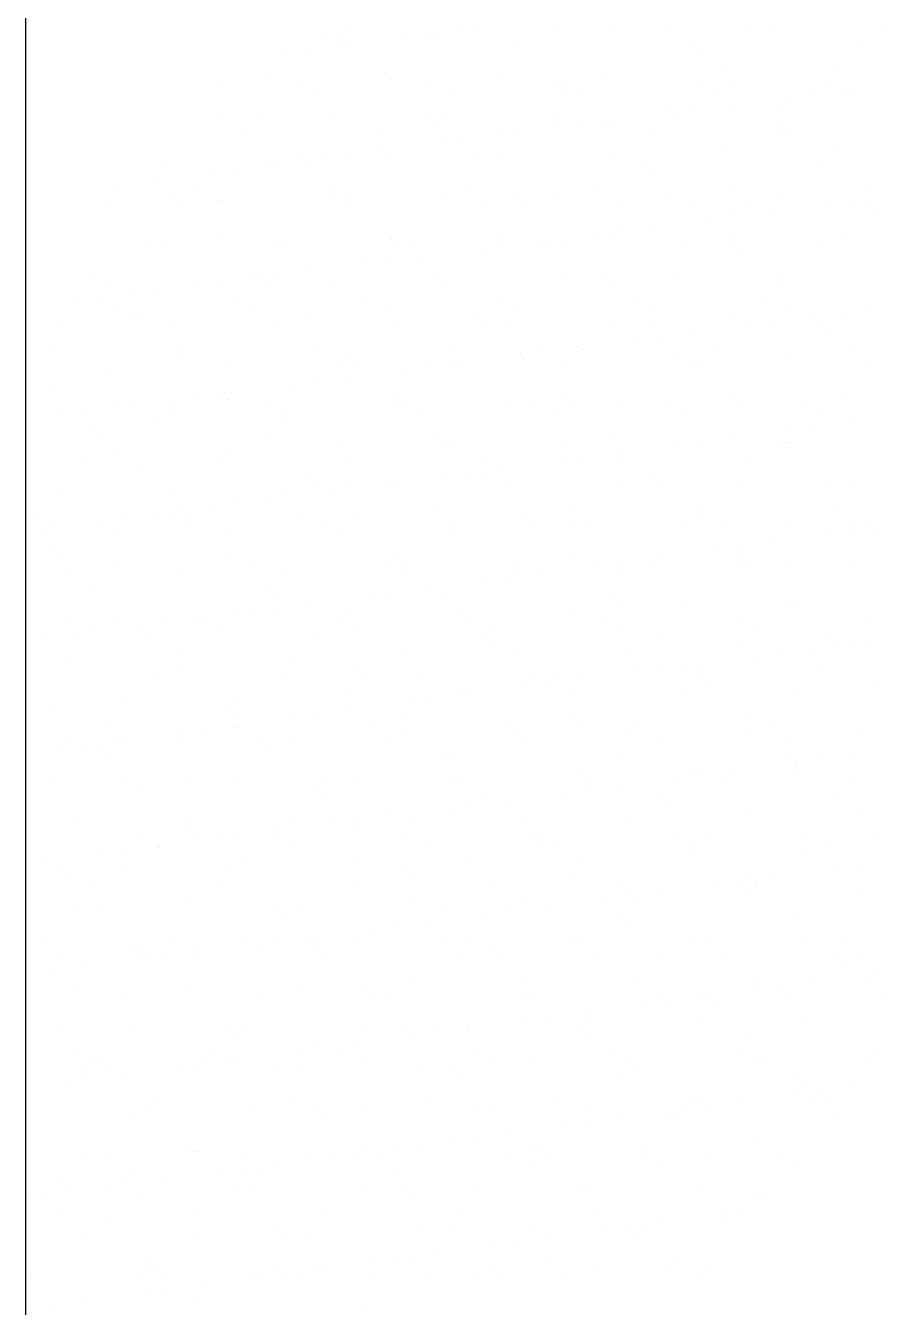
# Model space of a CAD drawing. Header units: inches. Extents: x 8.4 to 50.9, y 14.4 to 39.2.
# Drawn here: x 10.7714 to 10.8711, y 25.8991 to 26.0485 of the extents above; entities that cross this region are included whole.
import ezdxf

# ---------------------------------------------------------------- set-up
doc = ezdxf.new("R2010")
doc.units = ezdxf.units.IN
doc.header["$MEASUREMENT"] = 0
doc.layers.add('02', color=2, linetype='Continuous')

msp = doc.modelspace()

# ---------------------------------------------------------------- linework, layer by layer
at = {"layer": '02'}
for p, q in [((10.7714, 26.34505), (10.7714, 25.7515)), ((10.80663, 26.04761), (10.80663, 26.04761)), ((10.80882, 26.04828), (10.80882, 26.04828)), ((10.81532, 26.04722), (10.81532, 26.04722)), ((10.81792, 26.04757), (10.81792, 26.04757)), ((10.81942, 26.04755), (10.81942, 26.04755)), ((10.82198, 26.0481), (10.82198, 26.0481)), ((10.82439, 26.04831), (10.82439, 26.04831)), ((10.83293, 26.04803), (10.83293, 26.04803)), ((10.83996, 26.04834), (10.83996, 26.04834)), ((10.84601, 26.0482), (10.84601, 26.0482)), ((10.85553, 26.04836), (10.85553, 26.04836)), ((10.85881, 26.04814), (10.85881, 26.04814)), ((10.8711, 26.04839), (10.8711, 26.04839)), ((10.80446, 26.04579), (10.80446, 26.04579)), ((10.80843, 26.0471), (10.80843, 26.0471)), ((10.80853, 26.04633), (10.80853, 26.04633)), ((10.80935, 26.04626), (10.80935, 26.04626)), ((10.82874, 26.04666), (10.82874, 26.04666)), ((10.84874, 26.04649), (10.84874, 26.04649)), ((10.84966, 26.04564), (10.84966, 26.04564)), ((10.86904, 26.04605), (10.86904, 26.04605)), ((10.80186, 26.04545), (10.80186, 26.04545)), ((10.81339, 26.04292), (10.81339, 26.04292)), ((10.82648, 26.04309), (10.82648, 26.04309)), ((10.83927, 26.04303), (10.83927, 26.04303)), ((10.85278, 26.04351), (10.85278, 26.04351)), ((10.86586, 26.04368), (10.86586, 26.04368)), ((10.79432, 26.04187), (10.79432, 26.04187)), ((10.79989, 26.04243), (10.79989, 26.04243)), ((10.80316, 26.04194), (10.80316, 26.04194)), ((10.8137, 26.04227), (10.8137, 26.04227)), ((10.81873, 26.04197), (10.81873, 26.04197)), ((10.83371, 26.0421), (10.83371, 26.0421)), ((10.8343, 26.04199), (10.8343, 26.04199)), ((10.83463, 26.04125), (10.83463, 26.04125)), ((10.84987, 26.04202), (10.84987, 26.04202)), ((10.85401, 26.04166), (10.85401, 26.04166)), ((10.86544, 26.04205), (10.86544, 26.04205)), ((10.80526, 26.04059), (10.80526, 26.04059)), ((10.82084, 26.04062), (10.82084, 26.04062)), ((10.83641, 26.04065), (10.83641, 26.04065)), ((10.85198, 26.04068), (10.85198, 26.04068)), ((10.8603, 26.0402), (10.8603, 26.0402)), ((10.86291, 26.04054), (10.86291, 26.04054)), ((10.86697, 26.04108), (10.86697, 26.04108)), ((10.86755, 26.04071), (10.86755, 26.04071)), ((10.83324, 26.0384), (10.83324, 26.0384)), ((10.84633, 26.03857), (10.84633, 26.03857)), ((10.84684, 26.03843), (10.84684, 26.03843)), ((10.84945, 26.03877), (10.84945, 26.03877)), ((10.85351, 26.03931), (10.85351, 26.03931)), ((10.85912, 26.03851), (10.85912, 26.03851)), ((10.79386, 26.03781), (10.79386, 26.03781)), ((10.79867, 26.03788), (10.79867, 26.03788)), ((10.80695, 26.03797), (10.80695, 26.03797)), ((10.81868, 26.03771), (10.81868, 26.03771)), ((10.8196, 26.03687), (10.8196, 26.03687)), ((10.81974, 26.03791), (10.81974, 26.03791)), ((10.83339, 26.03666), (10.83339, 26.03666)), ((10.83599, 26.037), (10.83599, 26.037)), ((10.83898, 26.03727), (10.83898, 26.03727)), ((10.84005, 26.03753), (10.84005, 26.03753)), ((10.85899, 26.0371), (10.85899, 26.0371)), ((10.79728, 26.03573), (10.79728, 26.03573)), ((10.81286, 26.03576), (10.81286, 26.03576)), ((10.82253, 26.03523), (10.82253, 26.03523)), ((10.82659, 26.03576), (10.82659, 26.03576)), ((10.82843, 26.03579), (10.82843, 26.03579)), ((10.844, 26.03582), (10.844, 26.03582)), ((10.85957, 26.03584), (10.85957, 26.03584)), ((10.85991, 26.03625), (10.85991, 26.03625)), ((10.81314, 26.03399), (10.81314, 26.03399)), ((10.81993, 26.03488), (10.81993, 26.03488)), ((10.85309, 26.03388), (10.85309, 26.03388)), ((10.86618, 26.03405), (10.86618, 26.03405)), ((10.78741, 26.03286), (10.78741, 26.03286)), ((10.79968, 26.03222), (10.79968, 26.03222)), ((10.8002, 26.0328), (10.8002, 26.0328)), ((10.80365, 26.03332), (10.80365, 26.03332)), ((10.80457, 26.03248), (10.80457, 26.03248)), ((10.80647, 26.03311), (10.80647, 26.03311)), ((10.80907, 26.03346), (10.80907, 26.03346)), ((10.81371, 26.03329), (10.81371, 26.03329)), ((10.82395, 26.03288), (10.82395, 26.03288)), ((10.8268, 26.03345), (10.8268, 26.03345)), ((10.83959, 26.03339), (10.83959, 26.03339)), ((10.84396, 26.03271), (10.84396, 26.03271)), ((10.86426, 26.03227), (10.86426, 26.03227)), ((10.79301, 26.03134), (10.79301, 26.03134)), ((10.79561, 26.03168), (10.79561, 26.03168)), ((10.84488, 26.03186), (10.84488, 26.03186)), ((10.78215, 26.02991), (10.78215, 26.02991)), ((10.78622, 26.03045), (10.78622, 26.03045)), ((10.79162, 26.02939), (10.79162, 26.02939)), ((10.80719, 26.02942), (10.80719, 26.02942)), ((10.82277, 26.02945), (10.82277, 26.02945)), ((10.83834, 26.02947), (10.83834, 26.02947)), ((10.85391, 26.0295), (10.85391, 26.0295)), ((10.86948, 26.02953), (10.86948, 26.02953)), ((10.78067, 26.02769), (10.78067, 26.02769)), ((10.78862, 26.02893), (10.78862, 26.02893)), ((10.78954, 26.02809), (10.78954, 26.02809)), ((10.79373, 26.02805), (10.79373, 26.02805)), ((10.79417, 26.02817), (10.79417, 26.02817)), ((10.80726, 26.02834), (10.80726, 26.02834)), ((10.80892, 26.02849), (10.80892, 26.02849)), ((10.8093, 26.02807), (10.8093, 26.02807)), ((10.82005, 26.02828), (10.82005, 26.02828)), ((10.82487, 26.0281), (10.82487, 26.0281)), ((10.82893, 26.02832), (10.82893, 26.02832)), ((10.83356, 26.02877), (10.83356, 26.02877)), ((10.84044, 26.02813), (10.84044, 26.02813)), ((10.84664, 26.02893), (10.84664, 26.02893)), ((10.84923, 26.02788), (10.84923, 26.02788)), ((10.85601, 26.02816), (10.85601, 26.02816)), ((10.85944, 26.02887), (10.85944, 26.02887)), ((10.86491, 26.02786), (10.86491, 26.02786)), ((10.86752, 26.0282), (10.86752, 26.0282)), ((10.86924, 26.02771), (10.86924, 26.02771)), ((10.82985, 26.02748), (10.82985, 26.02748)), ((10.85406, 26.02643), (10.85406, 26.02643)), ((10.85812, 26.02697), (10.85812, 26.02697)), ((10.87016, 26.02686), (10.87016, 26.02686)), ((10.84466, 26.0252), (10.84466, 26.0252)), ((10.85145, 26.02609), (10.85145, 26.02609)), ((10.78773, 26.02323), (10.78773, 26.02323)), ((10.79389, 26.0241), (10.79389, 26.0241)), ((10.80132, 26.02321), (10.80132, 26.02321)), ((10.8139, 26.02393), (10.8139, 26.02393)), ((10.81402, 26.02365), (10.81402, 26.02365)), ((10.81689, 26.02324), (10.81689, 26.02324)), ((10.82711, 26.02382), (10.82711, 26.02382)), ((10.8312, 26.02342), (10.8312, 26.02342)), ((10.83246, 26.02327), (10.83246, 26.02327)), ((10.8342, 26.02349), (10.8342, 26.02349)), ((10.838, 26.02432), (10.838, 26.02432)), ((10.8399, 26.02376), (10.8399, 26.02376)), ((10.8406, 26.02466), (10.8406, 26.02466)), ((10.84803, 26.0233), (10.84803, 26.0233)), ((10.85341, 26.02424), (10.85341, 26.02424)), ((10.85421, 26.02332), (10.85421, 26.02332)), ((10.86361, 26.02332), (10.86361, 26.02332)), ((10.86649, 26.02441), (10.86649, 26.02441)), ((10.78575, 26.02318), (10.78575, 26.02318)), ((10.80052, 26.02317), (10.80052, 26.02317)), ((10.81482, 26.02309), (10.81482, 26.02309)), ((10.82454, 26.02255), (10.82454, 26.02255)), ((10.82714, 26.02289), (10.82714, 26.02289)), ((10.85513, 26.02247), (10.85513, 26.02247)), ((10.81108, 26.02077), (10.81108, 26.02077)), ((10.81368, 26.02112), (10.81368, 26.02112)), ((10.81775, 26.02165), (10.81775, 26.02165)), ((10.77886, 26.01972), (10.77886, 26.01972)), ((10.79762, 26.019), (10.79762, 26.019)), ((10.79887, 26.01954), (10.79887, 26.01954)), ((10.80022, 26.01934), (10.80022, 26.01934)), ((10.80429, 26.01988), (10.80429, 26.01988)), ((10.81917, 26.0191), (10.81917, 26.0191)), ((10.83387, 26.01913), (10.83387, 26.01913)), ((10.83918, 26.01893), (10.83918, 26.01893)), ((10.84696, 26.0193), (10.84696, 26.0193)), ((10.85975, 26.01924), (10.85975, 26.01924)), ((10.78098, 26.01805), (10.78098, 26.01805)), ((10.78416, 26.01723), (10.78416, 26.01723)), ((10.78676, 26.01757), (10.78676, 26.01757)), ((10.79083, 26.01811), (10.79083, 26.01811)), ((10.79449, 26.01854), (10.79449, 26.01854)), ((10.79979, 26.0187), (10.79979, 26.0187)), ((10.80758, 26.01871), (10.80758, 26.01871)), ((10.82037, 26.01864), (10.82037, 26.01864)), ((10.8401, 26.01808), (10.8401, 26.01808)), ((10.85948, 26.01849), (10.85948, 26.01849)), ((10.77737, 26.01634), (10.77737, 26.01634)), ((10.78009, 26.01684), (10.78009, 26.01684)), ((10.79566, 26.01687), (10.79566, 26.01687)), ((10.81123, 26.0169), (10.81123, 26.0169)), ((10.8268, 26.01693), (10.8268, 26.01693)), ((10.84237, 26.01695), (10.84237, 26.01695)), ((10.85794, 26.01698), (10.85794, 26.01698)), ((10.7822, 26.0155), (10.7822, 26.0155)), ((10.78384, 26.01515), (10.78384, 26.01515)), ((10.78476, 26.01431), (10.78476, 26.01431)), ((10.79777, 26.01553), (10.79777, 26.01553)), ((10.80414, 26.01471), (10.80414, 26.01471)), ((10.81334, 26.01555), (10.81334, 26.01555)), ((10.82415, 26.01454), (10.82415, 26.01454)), ((10.82891, 26.01558), (10.82891, 26.01558)), ((10.84448, 26.01561), (10.84448, 26.01561)), ((10.85372, 26.01461), (10.85372, 26.01461)), ((10.86005, 26.01564), (10.86005, 26.01564)), ((10.86273, 26.01463), (10.86273, 26.01463)), ((10.86681, 26.01478), (10.86681, 26.01478)), ((10.86952, 26.01552), (10.86952, 26.01552)), ((10.77496, 26.01343), (10.77496, 26.01343)), ((10.78804, 26.01359), (10.78804, 26.01359)), ((10.80083, 26.01353), (10.80083, 26.01353)), ((10.81434, 26.01402), (10.81434, 26.01402)), ((10.82507, 26.0137), (10.82507, 26.0137)), ((10.82743, 26.01419), (10.82743, 26.01419)), ((10.84022, 26.01412), (10.84022, 26.01412)), ((10.84445, 26.0141), (10.84445, 26.0141)), ((10.84927, 26.01286), (10.84927, 26.01286)), ((10.85606, 26.01375), (10.85606, 26.01375)), ((10.85867, 26.01409), (10.85867, 26.01409)), ((10.86446, 26.01393), (10.86446, 26.01393)), ((10.86538, 26.01308), (10.86538, 26.01308)), ((10.84261, 26.01198), (10.84261, 26.01198)), ((10.84521, 26.01232), (10.84521, 26.01232)), ((10.77422, 26.01063), (10.77422, 26.01063)), ((10.78911, 26.01032), (10.78911, 26.01032)), ((10.78979, 26.01066), (10.78979, 26.01066)), ((10.80536, 26.01069), (10.80536, 26.01069)), ((10.80912, 26.01015), (10.80912, 26.01015)), ((10.82093, 26.01072), (10.82093, 26.01072)), ((10.82915, 26.01021), (10.82915, 26.01021)), ((10.83175, 26.01055), (10.83175, 26.01055)), ((10.83581, 26.01109), (10.83581, 26.01109)), ((10.8365, 26.01075), (10.8365, 26.01075)), ((10.85207, 26.01077), (10.85207, 26.01077)), ((10.86764, 26.0108), (10.86764, 26.0108)), ((10.7813, 26.00842), (10.7813, 26.00842)), ((10.7948, 26.00891), (10.7948, 26.00891)), ((10.80789, 26.00907), (10.80789, 26.00907)), ((10.81004, 26.00931), (10.81004, 26.00931)), ((10.81569, 26.00844), (10.81569, 26.00844)), ((10.81829, 26.00878), (10.81829, 26.00878)), ((10.82068, 26.00901), (10.82068, 26.00901)), ((10.82236, 26.00931), (10.82236, 26.00931)), ((10.82942, 26.00971), (10.82942, 26.00971)), ((10.83419, 26.0095), (10.83419, 26.0095)), ((10.84727, 26.00966), (10.84727, 26.00966)), ((10.84943, 26.00954), (10.84943, 26.00954)), ((10.85035, 26.00869), (10.85035, 26.00869)), ((10.86007, 26.0096), (10.86007, 26.0096)), ((10.86973, 26.0091), (10.86973, 26.0091)), ((10.80483, 26.00701), (10.80483, 26.00701)), ((10.8089, 26.00754), (10.8089, 26.00754)), ((10.77408, 26.00594), (10.77408, 26.00594)), ((10.79409, 26.00576), (10.79409, 26.00576)), ((10.79544, 26.00577), (10.79544, 26.00577)), ((10.80223, 26.00666), (10.80223, 26.00666)), ((10.81439, 26.00532), (10.81439, 26.00532)), ((10.77527, 26.00379), (10.77527, 26.00379)), ((10.78198, 26.004), (10.78198, 26.004)), ((10.78413, 26.00432), (10.78413, 26.00432)), ((10.78836, 26.00396), (10.78836, 26.00396)), ((10.78877, 26.00489), (10.78877, 26.00489)), ((10.79137, 26.00523), (10.79137, 26.00523)), ((10.79501, 26.00492), (10.79501, 26.00492)), ((10.7997, 26.00435), (10.7997, 26.00435)), ((10.80115, 26.0039), (10.80115, 26.0039)), ((10.81465, 26.00438), (10.81465, 26.00438)), ((10.81527, 26.00438), (10.81527, 26.00438)), ((10.82774, 26.00455), (10.82774, 26.00455)), ((10.83084, 26.0044), (10.83084, 26.0044)), ((10.8344, 26.00515), (10.8344, 26.00515)), ((10.83532, 26.00431), (10.83532, 26.00431)), ((10.84053, 26.00449), (10.84053, 26.00449)), ((10.84641, 26.00443), (10.84641, 26.00443)), ((10.85404, 26.00498), (10.85404, 26.00498)), ((10.8547, 26.00471), (10.8547, 26.00471)), ((10.86198, 26.00446), (10.86198, 26.00446)), ((10.86712, 26.00514), (10.86712, 26.00514)), ((10.77531, 26.00312), (10.77531, 26.00312)), ((10.77791, 26.00346), (10.77791, 26.00346)), ((10.78624, 26.00298), (10.78624, 26.00298)), ((10.80181, 26.00301), (10.80181, 26.00301)), ((10.81738, 26.00303), (10.81738, 26.00303)), ((10.83295, 26.00306), (10.83295, 26.00306)), ((10.84852, 26.00309), (10.84852, 26.00309)), ((10.86409, 26.00312), (10.86409, 26.00312)), ((10.86734, 26.00229), (10.86734, 26.00229)), ((10.77906, 26.00138), (10.77906, 26.00138)), ((10.79936, 26.00093), (10.79936, 26.00093)), ((10.86067, 26.00141), (10.86067, 26.00141)), ((10.86328, 26.00175), (10.86328, 26.00175)), ((10.77998, 26.00053), (10.77998, 26.00053)), ((10.80821, 25.99944), (10.80821, 25.99944)), ((10.81936, 26.00076), (10.81936, 26.00076)), ((10.82029, 25.99992), (10.82029, 25.99992)), ((10.821, 25.99938), (10.821, 25.99938)), ((10.8345, 25.99986), (10.8345, 25.99986)), ((10.83967, 26.00032), (10.83967, 26.00032)), ((10.84722, 25.99964), (10.84722, 25.99964)), ((10.84759, 26.00003), (10.84759, 26.00003)), ((10.84982, 25.99998), (10.84982, 25.99998)), ((10.85388, 26.00052), (10.85388, 26.00052)), ((10.85967, 26.00015), (10.85967, 26.00015)), ((10.86038, 25.99997), (10.86038, 25.99997)), ((10.8606, 25.9993), (10.8606, 25.9993)), ((10.77826, 25.99811), (10.77826, 25.99811)), ((10.78161, 25.99878), (10.78161, 25.99878)), ((10.79383, 25.99814), (10.79383, 25.99814)), ((10.79512, 25.99927), (10.79512, 25.99927)), ((10.8094, 25.99817), (10.8094, 25.99817)), ((10.82497, 25.9982), (10.82497, 25.9982)), ((10.83376, 25.99787), (10.83376, 25.99787)), ((10.83636, 25.99821), (10.83636, 25.99821)), ((10.84042, 25.99875), (10.84042, 25.99875)), ((10.84054, 25.99823), (10.84054, 25.99823)), ((10.85611, 25.99825), (10.85611, 25.99825)), ((10.78433, 25.99655), (10.78433, 25.99655)), ((10.80433, 25.99637), (10.80433, 25.99637)), ((10.8229, 25.99644), (10.8229, 25.99644)), ((10.82697, 25.99697), (10.82697, 25.99697)), ((10.80526, 25.99553), (10.80526, 25.99553)), ((10.81351, 25.9952), (10.81351, 25.9952)), ((10.8203, 25.9961), (10.8203, 25.9961)), ((10.82464, 25.99593), (10.82464, 25.99593)), ((10.82806, 25.99492), (10.82806, 25.99492)), ((10.84085, 25.99486), (10.84085, 25.99486)), ((10.84464, 25.99576), (10.84464, 25.99576)), ((10.84556, 25.99492), (10.84556, 25.99492)), ((10.85435, 25.99534), (10.85435, 25.99534)), ((10.86495, 25.99532), (10.86495, 25.99532)), ((10.86744, 25.99551), (10.86744, 25.99551)), ((10.77559, 25.99416), (10.77559, 25.99416)), ((10.78867, 25.99432), (10.78867, 25.99432)), ((10.80005, 25.99343), (10.80005, 25.99343)), ((10.80146, 25.99426), (10.80146, 25.99426)), ((10.80684, 25.99432), (10.80684, 25.99432)), ((10.80944, 25.99467), (10.80944, 25.99467)), ((10.81497, 25.99475), (10.81497, 25.99475)), ((10.7893, 25.99199), (10.7893, 25.99199)), ((10.79338, 25.99255), (10.79338, 25.99255)), ((10.79598, 25.9929), (10.79598, 25.9929)), ((10.80374, 25.99183), (10.80374, 25.99183)), ((10.81931, 25.99186), (10.81931, 25.99186)), ((10.83488, 25.99188), (10.83488, 25.99188)), ((10.85045, 25.99191), (10.85045, 25.99191)), ((10.86602, 25.99194), (10.86602, 25.99194)), ((10.7726, 25.99177), (10.7726, 25.99177)), ((10.77471, 25.99043), (10.77471, 25.99043)), ((10.77992, 25.99078), (10.77992, 25.99078)), ((10.78252, 25.99112), (10.78252, 25.99112)), ((10.78659, 25.99166), (10.78659, 25.99166)), ((10.78817, 25.9918), (10.78817, 25.9918)), ((10.79022, 25.99114), (10.79022, 25.99114)), ((10.79028, 25.99046), (10.79028, 25.99046)), ((10.80585, 25.99048), (10.80585, 25.99048)), ((10.80961, 25.99154), (10.80961, 25.99154)), ((10.82142, 25.99051), (10.82142, 25.99051)), ((10.82961, 25.99137), (10.82961, 25.99137)), ((10.83053, 25.99053), (10.83053, 25.99053)), ((10.83699, 25.99054), (10.83699, 25.99054)), ((10.8479, 25.9904), (10.8479, 25.9904)), ((10.84991, 25.99093), (10.84991, 25.99093)), ((10.85256, 25.99057), (10.85256, 25.99057)), ((10.8607, 25.99033), (10.8607, 25.99033)), ((10.86813, 25.9906), (10.86813, 25.9906)), ((10.86992, 25.99076), (10.86992, 25.99076)), ((10.77313, 25.98989), (10.77313, 25.98989)), ((10.78193, 25.98915), (10.78193, 25.98915)), ((10.79543, 25.98964), (10.79543, 25.98964)), ((10.80852, 25.9898), (10.80852, 25.9898)), ((10.82131, 25.98974), (10.82131, 25.98974)), ((10.83482, 25.99023), (10.83482, 25.99023)), ((10.86528, 25.98907), (10.86528, 25.98907)), ((10.86789, 25.98942), (10.86789, 25.98942)), ((10.87084, 25.98991), (10.87084, 25.98991)), ((10.77427, 25.9876), (10.77427, 25.9876)), ((10.85443, 25.98764), (10.85443, 25.98764)), ((10.85849, 25.98818), (10.85849, 25.98818)), ((10.77519, 25.98675), (10.77519, 25.98675)), ((10.79457, 25.98715), (10.79457, 25.98715)), ((10.81458, 25.98698), (10.81458, 25.98698)), ((10.8155, 25.98614), (10.8155, 25.98614)), ((10.83488, 25.98654), (10.83488, 25.98654)), ((10.84097, 25.98587), (10.84097, 25.98587)), ((10.84503, 25.98641), (10.84503, 25.98641)), ((10.85183, 25.9873), (10.85183, 25.9873)), ((10.85489, 25.98637), (10.85489, 25.98637)), ((10.86775, 25.98587), (10.86775, 25.98587)), ((10.7759, 25.98452), (10.7759, 25.98452)), ((10.7823, 25.98559), (10.7823, 25.98559)), ((10.78899, 25.98469), (10.78899, 25.98469)), ((10.79787, 25.98562), (10.79787, 25.98562)), ((10.80178, 25.98463), (10.80178, 25.98463)), ((10.81344, 25.98565), (10.81344, 25.98565)), ((10.81528, 25.98512), (10.81528, 25.98512)), ((10.82837, 25.98528), (10.82837, 25.98528)), ((10.82901, 25.98568), (10.82901, 25.98568)), ((10.83158, 25.98464), (10.83158, 25.98464)), ((10.83837, 25.98553), (10.83837, 25.98553)), ((10.84116, 25.98522), (10.84116, 25.98522)), ((10.84458, 25.98571), (10.84458, 25.98571)), ((10.85467, 25.98571), (10.85467, 25.98571)), ((10.85581, 25.98552), (10.85581, 25.98552)), ((10.86015, 25.98573), (10.86015, 25.98573)), ((10.81812, 25.98286), (10.81812, 25.98286)), ((10.82491, 25.98376), (10.82491, 25.98376)), ((10.82751, 25.9841), (10.82751, 25.9841)), ((10.77954, 25.98277), (10.77954, 25.98277)), ((10.79955, 25.98259), (10.79955, 25.98259)), ((10.80047, 25.98175), (10.80047, 25.98175)), ((10.81145, 25.98199), (10.81145, 25.98199)), ((10.81405, 25.98233), (10.81405, 25.98233)), ((10.81985, 25.98215), (10.81985, 25.98215)), ((10.83986, 25.98198), (10.83986, 25.98198)), ((10.86016, 25.98154), (10.86016, 25.98154)), ((10.79575, 25.98), (10.79575, 25.98)), ((10.79799, 25.98021), (10.79799, 25.98021)), ((10.80059, 25.98056), (10.80059, 25.98056)), ((10.80466, 25.98109), (10.80466, 25.98109)), ((10.80884, 25.98017), (10.80884, 25.98017)), ((10.82163, 25.98011), (10.82163, 25.98011)), ((10.83513, 25.98059), (10.83513, 25.98059)), ((10.84078, 25.98114), (10.84078, 25.98114)), ((10.84822, 25.98076), (10.84822, 25.98076)), ((10.86101, 25.9807), (10.86101, 25.9807)), ((10.77663, 25.97925), (10.77663, 25.97925)), ((10.78224, 25.97952), (10.78224, 25.97952)), ((10.78453, 25.97844), (10.78453, 25.97844)), ((10.78713, 25.97878), (10.78713, 25.97878)), ((10.7912, 25.97932), (10.7912, 25.97932)), ((10.79221, 25.97928), (10.79221, 25.97928)), ((10.80778, 25.97931), (10.80778, 25.97931)), ((10.82335, 25.97934), (10.82335, 25.97934)), ((10.83892, 25.97936), (10.83892, 25.97936)), ((10.85449, 25.97939), (10.85449, 25.97939)), ((10.87006, 25.97942), (10.87006, 25.97942)), ((10.77367, 25.97701), (10.77367, 25.97701)), ((10.77774, 25.97755), (10.77774, 25.97755)), ((10.77874, 25.97791), (10.77874, 25.97791)), ((10.78452, 25.97821), (10.78452, 25.97821)), ((10.78544, 25.97736), (10.78544, 25.97736)), ((10.79431, 25.97794), (10.79431, 25.97794)), ((10.80482, 25.97776), (10.80482, 25.97776)), ((10.80988, 25.97796), (10.80988, 25.97796)), ((10.82483, 25.97759), (10.82483, 25.97759)), ((10.82546, 25.97799), (10.82546, 25.97799)), ((10.84103, 25.97802), (10.84103, 25.97802)), ((10.84513, 25.97715), (10.84513, 25.97715)), ((10.8566, 25.97805), (10.8566, 25.97805)), ((10.86514, 25.97698), (10.86514, 25.97698)), ((10.8156, 25.97548), (10.8156, 25.97548)), ((10.82575, 25.97675), (10.82575, 25.97675)), ((10.82869, 25.97565), (10.82869, 25.97565)), ((10.84148, 25.97559), (10.84148, 25.97559)), ((10.85498, 25.97607), (10.85498, 25.97607)), ((10.8631, 25.97584), (10.8631, 25.97584)), ((10.86606, 25.97613), (10.86606, 25.97613)), ((10.86807, 25.97624), (10.86807, 25.97624)), ((10.86989, 25.97673), (10.86989, 25.97673)), ((10.77621, 25.97489), (10.77621, 25.97489)), ((10.7893, 25.97506), (10.7893, 25.97506)), ((10.80209, 25.975), (10.80209, 25.975)), ((10.84964, 25.97407), (10.84964, 25.97407)), ((10.85644, 25.97496), (10.85644, 25.97496)), ((10.85904, 25.97531), (10.85904, 25.97531)), ((10.78633, 25.97307), (10.78633, 25.97307)), ((10.78979, 25.97338), (10.78979, 25.97338)), ((10.8019, 25.9731), (10.8019, 25.9731)), ((10.8098, 25.9732), (10.8098, 25.9732)), ((10.81748, 25.97313), (10.81748, 25.97313)), ((10.8301, 25.97276), (10.8301, 25.97276)), ((10.83305, 25.97316), (10.83305, 25.97316)), ((10.84298, 25.97319), (10.84298, 25.97319)), ((10.84558, 25.97353), (10.84558, 25.97353)), ((10.84862, 25.97318), (10.84862, 25.97318)), ((10.85011, 25.97259), (10.85011, 25.97259)), ((10.86419, 25.97321), (10.86419, 25.97321)), ((10.81072, 25.97236), (10.81072, 25.97236)), ((10.82952, 25.97142), (10.82952, 25.97142)), ((10.83212, 25.97176), (10.83212, 25.97176)), ((10.83545, 25.97096), (10.83545, 25.97096)), ((10.83619, 25.9723), (10.83619, 25.9723)), ((10.84853, 25.97113), (10.84853, 25.97113)), ((10.85103, 25.97175), (10.85103, 25.97175)), ((10.86133, 25.97107), (10.86133, 25.97107)), ((10.87041, 25.97215), (10.87041, 25.97215)), ((10.78256, 25.96988), (10.78256, 25.96988)), ((10.79606, 25.97037), (10.79606, 25.97037)), ((10.80915, 25.97054), (10.80915, 25.97054)), ((10.81606, 25.96965), (10.81606, 25.96965)), ((10.81866, 25.96999), (10.81866, 25.96999)), ((10.82194, 25.97047), (10.82194, 25.97047)), ((10.82273, 25.97052), (10.82273, 25.97052)), ((10.77476, 25.96899), (10.77476, 25.96899)), ((10.79477, 25.96882), (10.79477, 25.96882)), ((10.79569, 25.96797), (10.79569, 25.96797)), ((10.8052, 25.96822), (10.8052, 25.96822)), ((10.80927, 25.96875), (10.80927, 25.96875)), ((10.81507, 25.96837), (10.81507, 25.96837)), ((10.83508, 25.9682), (10.83508, 25.9682)), ((10.78067, 25.96673), (10.78067, 25.96673)), ((10.79174, 25.96645), (10.79174, 25.96645)), ((10.79581, 25.96698), (10.79581, 25.96698)), ((10.79624, 25.96676), (10.79624, 25.96676)), ((10.8026, 25.96788), (10.8026, 25.96788)), ((10.81181, 25.96679), (10.81181, 25.96679)), ((10.82739, 25.96682), (10.82739, 25.96682)), ((10.836, 25.96736), (10.836, 25.96736)), ((10.84296, 25.96684), (10.84296, 25.96684)), ((10.8553, 25.96644), (10.8553, 25.96644)), ((10.85538, 25.96776), (10.85538, 25.96776)), ((10.85853, 25.96687), (10.85853, 25.96687)), ((10.86838, 25.96661), (10.86838, 25.96661)), ((10.77653, 25.96526), (10.77653, 25.96526)), ((10.78235, 25.96521), (10.78235, 25.96521)), ((10.78278, 25.96539), (10.78278, 25.96539)), ((10.78914, 25.9661), (10.78914, 25.9661)), ((10.78962, 25.96542), (10.78962, 25.96542)), ((10.79835, 25.96542), (10.79835, 25.96542)), ((10.80241, 25.96536), (10.80241, 25.96536)), ((10.81392, 25.96544), (10.81392, 25.96544)), ((10.81591, 25.96585), (10.81591, 25.96585)), ((10.829, 25.96601), (10.829, 25.96601)), ((10.82949, 25.96547), (10.82949, 25.96547)), ((10.84179, 25.96595), (10.84179, 25.96595)), ((10.84506, 25.9655), (10.84506, 25.9655)), ((10.86063, 25.96553), (10.86063, 25.96553)), ((10.77568, 25.96433), (10.77568, 25.96433)), ((10.77828, 25.96467), (10.77828, 25.96467)), ((10.77974, 25.96443), (10.77974, 25.96443)), ((10.78066, 25.96358), (10.78066, 25.96358)), ((10.80004, 25.96398), (10.80004, 25.96398)), ((10.82005, 25.96381), (10.82005, 25.96381)), ((10.86771, 25.9635), (10.86771, 25.9635)), ((10.82097, 25.96297), (10.82097, 25.96297)), ((10.84035, 25.96337), (10.84035, 25.96337)), ((10.86036, 25.9632), (10.86036, 25.9632)), ((10.86105, 25.96262), (10.86105, 25.96262)), ((10.86128, 25.96235), (10.86128, 25.96235)), ((10.86365, 25.96297), (10.86365, 25.96297)), ((10.7748, 25.96052), (10.7748, 25.96052)), ((10.79037, 25.96055), (10.79037, 25.96055)), ((10.79638, 25.96073), (10.79638, 25.96073)), ((10.80594, 25.96058), (10.80594, 25.96058)), ((10.80947, 25.9609), (10.80947, 25.9609)), ((10.82151, 25.96061), (10.82151, 25.96061)), ((10.82226, 25.96084), (10.82226, 25.96084)), ((10.83576, 25.96133), (10.83576, 25.96133)), ((10.83708, 25.96064), (10.83708, 25.96064)), ((10.84759, 25.96085), (10.84759, 25.96085)), ((10.84885, 25.96149), (10.84885, 25.96149)), ((10.85019, 25.96119), (10.85019, 25.96119)), ((10.85265, 25.96066), (10.85265, 25.96066)), ((10.85425, 25.96173), (10.85425, 25.96173)), ((10.86164, 25.96143), (10.86164, 25.96143)), ((10.86823, 25.96069), (10.86823, 25.96069)), ((10.78287, 25.96025), (10.78287, 25.96025)), ((10.78501, 25.9596), (10.78501, 25.9596)), ((10.80502, 25.95942), (10.80502, 25.95942)), ((10.82532, 25.95898), (10.82532, 25.95898)), ((10.83413, 25.95908), (10.83413, 25.95908)), ((10.83673, 25.95942), (10.83673, 25.95942)), ((10.8408, 25.95996), (10.8408, 25.95996)), ((10.80594, 25.95858), (10.80594, 25.95858)), ((10.82327, 25.95765), (10.82327, 25.95765)), ((10.82734, 25.95819), (10.82734, 25.95819)), ((10.84533, 25.95881), (10.84533, 25.95881)), ((10.84625, 25.95797), (10.84625, 25.95797)), ((10.86563, 25.95837), (10.86563, 25.95837)), ((10.81388, 25.95641), (10.81388, 25.95641)), ((10.81623, 25.95621), (10.81623, 25.95621)), ((10.82067, 25.95731), (10.82067, 25.95731)), ((10.82932, 25.95638), (10.82932, 25.95638)), ((10.84211, 25.95632), (10.84211, 25.95632)), ((10.85561, 25.95681), (10.85561, 25.95681)), ((10.8687, 25.95697), (10.8687, 25.95697)), ((10.77684, 25.95562), (10.77684, 25.95562)), ((10.78993, 25.95579), (10.78993, 25.95579)), ((10.78999, 25.95504), (10.78999, 25.95504)), ((10.80042, 25.95464), (10.80042, 25.95464)), ((10.80272, 25.95573), (10.80272, 25.95573)), ((10.80721, 25.95554), (10.80721, 25.95554)), ((10.80981, 25.95588), (10.80981, 25.95588)), ((10.81029, 25.95459), (10.81029, 25.95459)), ((10.78471, 25.95421), (10.78471, 25.95421)), ((10.79091, 25.95419), (10.79091, 25.95419)), ((10.79375, 25.95376), (10.79375, 25.95376)), ((10.79635, 25.95411), (10.79635, 25.95411)), ((10.80028, 25.95424), (10.80028, 25.95424)), ((10.81585, 25.95427), (10.81585, 25.95427)), ((10.8303, 25.95442), (10.8303, 25.95442)), ((10.83122, 25.95358), (10.83122, 25.95358)), ((10.83142, 25.95429), (10.83142, 25.95429)), ((10.83353, 25.95295), (10.83353, 25.95295)), ((10.84699, 25.95432), (10.84699, 25.95432)), ((10.8491, 25.95298), (10.8491, 25.95298)), ((10.8506, 25.95398), (10.8506, 25.95398)), ((10.86256, 25.95435), (10.86256, 25.95435)), ((10.86467, 25.95301), (10.86467, 25.95301)), ((10.87061, 25.95381), (10.87061, 25.95381)), ((10.78029, 25.95199), (10.78029, 25.95199)), ((10.78289, 25.95234), (10.78289, 25.95234)), ((10.78682, 25.95287), (10.78682, 25.95287)), ((10.78696, 25.95287), (10.78696, 25.95287)), ((10.80239, 25.95289), (10.80239, 25.95289)), ((10.81796, 25.95292), (10.81796, 25.95292)), ((10.83608, 25.95169), (10.83608, 25.95169)), ((10.84916, 25.95186), (10.84916, 25.95186)), ((10.86196, 25.9518), (10.86196, 25.9518)), ((10.7735, 25.9511), (10.7735, 25.9511)), ((10.77496, 25.95065), (10.77496, 25.95065)), ((10.78319, 25.95061), (10.78319, 25.95061)), ((10.79526, 25.95021), (10.79526, 25.95021)), ((10.79669, 25.9511), (10.79669, 25.9511)), ((10.80978, 25.95127), (10.80978, 25.95127)), ((10.81527, 25.95003), (10.81527, 25.95003)), ((10.82257, 25.95121), (10.82257, 25.95121)), ((10.86566, 25.95028), (10.86566, 25.95028)), ((10.86826, 25.95063), (10.86826, 25.95063)), ((10.77588, 25.9498), (10.77588, 25.9498)), ((10.81619, 25.94919), (10.81619, 25.94919)), ((10.83557, 25.94959), (10.83557, 25.94959)), ((10.8522, 25.94851), (10.8522, 25.94851)), ((10.8548, 25.94886), (10.8548, 25.94886)), ((10.85557, 25.94942), (10.85557, 25.94942)), ((10.8565, 25.94858), (10.8565, 25.94858)), ((10.85886, 25.94939), (10.85886, 25.94939)), ((10.77884, 25.948), (10.77884, 25.948)), ((10.79441, 25.94803), (10.79441, 25.94803)), ((10.80998, 25.94806), (10.80998, 25.94806)), ((10.82555, 25.94809), (10.82555, 25.94809)), ((10.84112, 25.94812), (10.84112, 25.94812)), ((10.84134, 25.94708), (10.84134, 25.94708)), ((10.84541, 25.94762), (10.84541, 25.94762)), ((10.85593, 25.94717), (10.85593, 25.94717)), ((10.85669, 25.94814), (10.85669, 25.94814)), ((10.86901, 25.94734), (10.86901, 25.94734)), ((10.77716, 25.94599), (10.77716, 25.94599)), ((10.78023, 25.94582), (10.78023, 25.94582)), ((10.79025, 25.94615), (10.79025, 25.94615)), ((10.80023, 25.94565), (10.80023, 25.94565)), ((10.80304, 25.94609), (10.80304, 25.94609)), ((10.81654, 25.94658), (10.81654, 25.94658)), ((10.82963, 25.94675), (10.82963, 25.94675)), ((10.83195, 25.94585), (10.83195, 25.94585)), ((10.83874, 25.94674), (10.83874, 25.94674)), ((10.84242, 25.94668), (10.84242, 25.94668)), ((10.80116, 25.9448), (10.80116, 25.9448)), ((10.81849, 25.94408), (10.81849, 25.94408)), ((10.82054, 25.9452), (10.82054, 25.9452)), ((10.82528, 25.94497), (10.82528, 25.94497)), ((10.82788, 25.94531), (10.82788, 25.94531)), ((10.84054, 25.94503), (10.84054, 25.94503)), ((10.84147, 25.94419), (10.84147, 25.94419)), ((10.86085, 25.94459), (10.86085, 25.94459)), ((10.81182, 25.9432), (10.81182, 25.9432)), ((10.81442, 25.94354), (10.81442, 25.94354)), ((10.77318, 25.94166), (10.77318, 25.94166)), ((10.7852, 25.94126), (10.7852, 25.94126)), ((10.78875, 25.94169), (10.78875, 25.94169)), ((10.79701, 25.94147), (10.79701, 25.94147)), ((10.79836, 25.94143), (10.79836, 25.94143)), ((10.80096, 25.94177), (10.80096, 25.94177)), ((10.80432, 25.94172), (10.80432, 25.94172)), ((10.80503, 25.9423), (10.80503, 25.9423)), ((10.8101, 25.94163), (10.8101, 25.94163)), ((10.81989, 25.94175), (10.81989, 25.94175)), ((10.82289, 25.94157), (10.82289, 25.94157)), ((10.83546, 25.94177), (10.83546, 25.94177)), ((10.83639, 25.94206), (10.83639, 25.94206)), ((10.84948, 25.94223), (10.84948, 25.94223)), ((10.85103, 25.9418), (10.85103, 25.9418)), ((10.86227, 25.94216), (10.86227, 25.94216)), ((10.8666, 25.94183), (10.8666, 25.94183)), ((10.77529, 25.94032), (10.77529, 25.94032)), ((10.7835, 25.94098), (10.7835, 25.94098)), ((10.7849, 25.93965), (10.7849, 25.93965)), ((10.78613, 25.94041), (10.78613, 25.94041)), ((10.7875, 25.94), (10.7875, 25.94)), ((10.79086, 25.94035), (10.79086, 25.94035)), ((10.79157, 25.94053), (10.79157, 25.94053)), ((10.80551, 25.94082), (10.80551, 25.94082)), ((10.80643, 25.94037), (10.80643, 25.94037)), ((10.822, 25.9404), (10.822, 25.9404)), ((10.82551, 25.94064), (10.82551, 25.94064)), ((10.82644, 25.9398), (10.82644, 25.9398)), ((10.83757, 25.94043), (10.83757, 25.94043)), ((10.84582, 25.9402), (10.84582, 25.9402)), ((10.85314, 25.94046), (10.85314, 25.94046)), ((10.86582, 25.94003), (10.86582, 25.94003)), ((10.86871, 25.94049), (10.86871, 25.94049)), ((10.77405, 25.93822), (10.77405, 25.93822)), ((10.77811, 25.93876), (10.77811, 25.93876)), ((10.86674, 25.93918), (10.86674, 25.93918)), ((10.77144, 25.93788), (10.77144, 25.93788)), ((10.79056, 25.93652), (10.79056, 25.93652)), ((10.81686, 25.93695), (10.81686, 25.93695)), ((10.82995, 25.93711), (10.82995, 25.93711)), ((10.84274, 25.93705), (10.84274, 25.93705)), ((10.85624, 25.93754), (10.85624, 25.93754)), ((10.85941, 25.93652), (10.85941, 25.93652)), ((10.86347, 25.93705), (10.86347, 25.93705)), ((10.86933, 25.9377), (10.86933, 25.9377)), ((10.87027, 25.93795), (10.87027, 25.93795)), ((10.77747, 25.93635), (10.77747, 25.93635)), ((10.78288, 25.93548), (10.78288, 25.93548)), ((10.79048, 25.93643), (10.79048, 25.93643)), ((10.79845, 25.93551), (10.79845, 25.93551)), ((10.80335, 25.93646), (10.80335, 25.93646)), ((10.81048, 25.93625), (10.81048, 25.93625)), ((10.8114, 25.93541), (10.8114, 25.93541)), ((10.81402, 25.93554), (10.81402, 25.93554)), ((10.82959, 25.93557), (10.82959, 25.93557)), ((10.83078, 25.93581), (10.83078, 25.93581)), ((10.84516, 25.9356), (10.84516, 25.9356)), ((10.85002, 25.93528), (10.85002, 25.93528)), ((10.85079, 25.93564), (10.85079, 25.93564)), ((10.85681, 25.93617), (10.85681, 25.93617)), ((10.86073, 25.93562), (10.86073, 25.93562)), ((10.87109, 25.9352), (10.87109, 25.9352)), ((10.84335, 25.9344), (10.84335, 25.9344)), ((10.84595, 25.93474), (10.84595, 25.93474)), ((10.85171, 25.9348), (10.85171, 25.9348)), ((10.77544, 25.93204), (10.77544, 25.93204)), ((10.82989, 25.93263), (10.82989, 25.93263)), ((10.83249, 25.93297), (10.83249, 25.93297)), ((10.83656, 25.93351), (10.83656, 25.93351)), ((10.83671, 25.93242), (10.83671, 25.93242)), ((10.84979, 25.93259), (10.84979, 25.93259)), ((10.86259, 25.93253), (10.86259, 25.93253)), ((10.78382, 25.93135), (10.78382, 25.93135)), ((10.79545, 25.93187), (10.79545, 25.93187)), ((10.79637, 25.93102), (10.79637, 25.93102)), ((10.79732, 25.93183), (10.79732, 25.93183)), ((10.81041, 25.932), (10.81041, 25.932)), ((10.81575, 25.93142), (10.81575, 25.93142)), ((10.81643, 25.93086), (10.81643, 25.93086)), ((10.81903, 25.9312), (10.81903, 25.9312)), ((10.8231, 25.93174), (10.8231, 25.93174)), ((10.8232, 25.93194), (10.8232, 25.93194)), ((10.83576, 25.93125), (10.83576, 25.93125)), ((10.85606, 25.93081), (10.85606, 25.93081)), ((10.77722, 25.92914), (10.77722, 25.92914)), ((10.79279, 25.92917), (10.79279, 25.92917)), ((10.80297, 25.92909), (10.80297, 25.92909)), ((10.80557, 25.92943), (10.80557, 25.92943)), ((10.80836, 25.9292), (10.80836, 25.9292)), ((10.80964, 25.92996), (10.80964, 25.92996)), ((10.82393, 25.92923), (10.82393, 25.92923)), ((10.83668, 25.93041), (10.83668, 25.93041)), ((10.8395, 25.92925), (10.8395, 25.92925)), ((10.85507, 25.92928), (10.85507, 25.92928)), ((10.87064, 25.92931), (10.87064, 25.92931)), ((10.77933, 25.9278), (10.77933, 25.9278)), ((10.79211, 25.92766), (10.79211, 25.92766)), ((10.7949, 25.92783), (10.7949, 25.92783)), ((10.79618, 25.92819), (10.79618, 25.92819)), ((10.81047, 25.92785), (10.81047, 25.92785)), ((10.82604, 25.92788), (10.82604, 25.92788)), ((10.84161, 25.92791), (10.84161, 25.92791)), ((10.85656, 25.9279), (10.85656, 25.9279)), ((10.85718, 25.92794), (10.85718, 25.92794)), ((10.86964, 25.92807), (10.86964, 25.92807)), ((10.77779, 25.92672), (10.77779, 25.92672)), ((10.78042, 25.92748), (10.78042, 25.92748)), ((10.78134, 25.92663), (10.78134, 25.92663)), ((10.78272, 25.92642), (10.78272, 25.92642)), ((10.78951, 25.92731), (10.78951, 25.92731)), ((10.79088, 25.92689), (10.79088, 25.92689)), ((10.80072, 25.92704), (10.80072, 25.92704)), ((10.80367, 25.92682), (10.80367, 25.92682)), ((10.81717, 25.92731), (10.81717, 25.92731)), ((10.82073, 25.92686), (10.82073, 25.92686)), ((10.83026, 25.92748), (10.83026, 25.92748)), ((10.84103, 25.92642), (10.84103, 25.92642)), ((10.84305, 25.92742), (10.84305, 25.92742)), ((10.86104, 25.92625), (10.86104, 25.92625)), ((10.77605, 25.92554), (10.77605, 25.92554)), ((10.77866, 25.92589), (10.77866, 25.92589)), ((10.82165, 25.92602), (10.82165, 25.92602)), ((10.86196, 25.92541), (10.86196, 25.92541)), ((10.86808, 25.92471), (10.86808, 25.92471)), ((10.8492, 25.92307), (10.8492, 25.92307)), ((10.86142, 25.92384), (10.86142, 25.92384)), ((10.86402, 25.92418), (10.86402, 25.92418)), ((10.86477, 25.9231), (10.86477, 25.9231)), ((10.78413, 25.92171), (10.78413, 25.92171)), ((10.78569, 25.92265), (10.78569, 25.92265)), ((10.78692, 25.92296), (10.78692, 25.92296)), ((10.79764, 25.9222), (10.79764, 25.9222)), ((10.80249, 25.92299), (10.80249, 25.92299)), ((10.8057, 25.92248), (10.8057, 25.92248)), ((10.80662, 25.92163), (10.80662, 25.92163)), ((10.81073, 25.92236), (10.81073, 25.92236)), ((10.81806, 25.92302), (10.81806, 25.92302)), ((10.82352, 25.9223), (10.82352, 25.9223)), ((10.826, 25.92203), (10.826, 25.92203)), ((10.83363, 25.92305), (10.83363, 25.92305)), ((10.83702, 25.92279), (10.83702, 25.92279)), ((10.84601, 25.92186), (10.84601, 25.92186)), ((10.84796, 25.92206), (10.84796, 25.92206)), ((10.85011, 25.92296), (10.85011, 25.92296)), ((10.85056, 25.92241), (10.85056, 25.92241)), ((10.85462, 25.92294), (10.85462, 25.92294)), ((10.8629, 25.9229), (10.8629, 25.9229)), ((10.8345, 25.92029), (10.8345, 25.92029)), ((10.8371, 25.92063), (10.8371, 25.92063)), ((10.84117, 25.92117), (10.84117, 25.92117)), ((10.84693, 25.92102), (10.84693, 25.92102)), ((10.86631, 25.92142), (10.86631, 25.92142)), ((10.82364, 25.91886), (10.82364, 25.91886)), ((10.82771, 25.9194), (10.82771, 25.9194)), ((10.7781, 25.91708), (10.7781, 25.91708)), ((10.79067, 25.91809), (10.79067, 25.91809)), ((10.79119, 25.91725), (10.79119, 25.91725)), ((10.79159, 25.91724), (10.79159, 25.91724)), ((10.80398, 25.91719), (10.80398, 25.91719)), ((10.81018, 25.91709), (10.81018, 25.91709)), ((10.81097, 25.91765), (10.81097, 25.91765)), ((10.81425, 25.91763), (10.81425, 25.91763)), ((10.81749, 25.91768), (10.81749, 25.91768)), ((10.82104, 25.91852), (10.82104, 25.91852)), ((10.83058, 25.91784), (10.83058, 25.91784)), ((10.83098, 25.91747), (10.83098, 25.91747)), ((10.84337, 25.91778), (10.84337, 25.91778)), ((10.85687, 25.91827), (10.85687, 25.91827)), ((10.78125, 25.91662), (10.78125, 25.91662)), ((10.79683, 25.91665), (10.79683, 25.91665)), ((10.80079, 25.91585), (10.80079, 25.91585)), ((10.80758, 25.91675), (10.80758, 25.91675)), ((10.8124, 25.91668), (10.8124, 25.91668)), ((10.82797, 25.9167), (10.82797, 25.9167)), ((10.8319, 25.91663), (10.8319, 25.91663)), ((10.84354, 25.91673), (10.84354, 25.91673)), ((10.85128, 25.91703), (10.85128, 25.91703)), ((10.85911, 25.91676), (10.85911, 25.91676)), ((10.78336, 25.91528), (10.78336, 25.91528)), ((10.79412, 25.91498), (10.79412, 25.91498)), ((10.79672, 25.91532), (10.79672, 25.91532)), ((10.79893, 25.9153), (10.79893, 25.9153)), ((10.8145, 25.91533), (10.8145, 25.91533)), ((10.83008, 25.91536), (10.83008, 25.91536)), ((10.84565, 25.91539), (10.84565, 25.91539)), ((10.86122, 25.91542), (10.86122, 25.91542)), ((10.77564, 25.9137), (10.77564, 25.9137)), ((10.77656, 25.91285), (10.77656, 25.91285)), ((10.78066, 25.9132), (10.78066, 25.9132)), ((10.78327, 25.91355), (10.78327, 25.91355)), ((10.78733, 25.91408), (10.78733, 25.91408)), ((10.79594, 25.91326), (10.79594, 25.91326)), ((10.81104, 25.91273), (10.81104, 25.91273)), ((10.81595, 25.91309), (10.81595, 25.91309)), ((10.82383, 25.91267), (10.82383, 25.91267)), ((10.83625, 25.91264), (10.83625, 25.91264)), ((10.83734, 25.91316), (10.83734, 25.91316)), ((10.85042, 25.91332), (10.85042, 25.91332)), ((10.77166, 25.91214), (10.77166, 25.91214)), ((10.77387, 25.91231), (10.77387, 25.91231)), ((10.78445, 25.91208), (10.78445, 25.91208)), ((10.79795, 25.91256), (10.79795, 25.91256)), ((10.81687, 25.91224), (10.81687, 25.91224)), ((10.85626, 25.91247), (10.85626, 25.91247)), ((10.85718, 25.91163), (10.85718, 25.91163)), ((10.77538, 25.91041), (10.77538, 25.91041)), ((10.79095, 25.91044), (10.79095, 25.91044)), ((10.80652, 25.91047), (10.80652, 25.91047)), ((10.8221, 25.9105), (10.8221, 25.9105)), ((10.83767, 25.91053), (10.83767, 25.91053)), ((10.85257, 25.90972), (10.85257, 25.90972)), ((10.85324, 25.91055), (10.85324, 25.91055)), ((10.85517, 25.91007), (10.85517, 25.91007)), ((10.78091, 25.90887), (10.78091, 25.90887)), ((10.80092, 25.9087), (10.80092, 25.9087)), ((10.82122, 25.90825), (10.82122, 25.90825)), ((10.83089, 25.90821), (10.83089, 25.90821)), ((10.84171, 25.9083), (10.84171, 25.9083)), ((10.84368, 25.90815), (10.84368, 25.90815)), ((10.84578, 25.90883), (10.84578, 25.90883)), ((10.77842, 25.90745), (10.77842, 25.90745)), ((10.79151, 25.90762), (10.79151, 25.90762)), ((10.80184, 25.90785), (10.80184, 25.90785)), ((10.8043, 25.90756), (10.8043, 25.90756)), ((10.8178, 25.90804), (10.8178, 25.90804)), ((10.83232, 25.90706), (10.83232, 25.90706)), ((10.83911, 25.90795), (10.83911, 25.90795)), ((10.84123, 25.90808), (10.84123, 25.90808)), ((10.84215, 25.90724), (10.84215, 25.90724)), ((10.81886, 25.90529), (10.81886, 25.90529)), ((10.82565, 25.90618), (10.82565, 25.90618)), ((10.82825, 25.90652), (10.82825, 25.90652)), ((10.78529, 25.9041), (10.78529, 25.9041)), ((10.78589, 25.90431), (10.78589, 25.90431)), ((10.80086, 25.90413), (10.80086, 25.90413)), ((10.80619, 25.90387), (10.80619, 25.90387)), ((10.81219, 25.90441), (10.81219, 25.90441)), ((10.81479, 25.90475), (10.81479, 25.90475)), ((10.81643, 25.90416), (10.81643, 25.90416)), ((10.8262, 25.90369), (10.8262, 25.90369)), ((10.83201, 25.90418), (10.83201, 25.90418)), ((10.84758, 25.90421), (10.84758, 25.90421)), ((10.85074, 25.90369), (10.85074, 25.90369)), ((10.77183, 25.90273), (10.77183, 25.90273)), ((10.77197, 25.9025), (10.77197, 25.9025)), ((10.78476, 25.90244), (10.78476, 25.90244)), ((10.78681, 25.90346), (10.78681, 25.90346)), ((10.7874, 25.90276), (10.7874, 25.90276)), ((10.79827, 25.90293), (10.79827, 25.90293)), ((10.79873, 25.90264), (10.79873, 25.90264)), ((10.80133, 25.90298), (10.80133, 25.90298)), ((10.80297, 25.90278), (10.80297, 25.90278)), ((10.8054, 25.90351), (10.8054, 25.90351)), ((10.81136, 25.9031), (10.81136, 25.9031)), ((10.81854, 25.90281), (10.81854, 25.90281)), ((10.82415, 25.90304), (10.82415, 25.90304)), ((10.82712, 25.90285), (10.82712, 25.90285)), ((10.83411, 25.90284), (10.83411, 25.90284)), ((10.83765, 25.90352), (10.83765, 25.90352)), ((10.8465, 25.90325), (10.8465, 25.90325)), ((10.84968, 25.90287), (10.84968, 25.90287)), ((10.78527, 25.90087), (10.78527, 25.90087)), ((10.78788, 25.90121), (10.78788, 25.90121)), ((10.79194, 25.90174), (10.79194, 25.90174)), ((10.77442, 25.89944), (10.77442, 25.89944)), ((10.77848, 25.89997), (10.77848, 25.89997)), ((10.79116, 25.89948), (10.79116, 25.89948)), ((10.81117, 25.89931), (10.81117, 25.89931)), ((10.77181, 25.89909), (10.77181, 25.89909))]:
    msp.add_line(p, q, dxfattribs=at)

doc.saveas('drawing.dxf')
